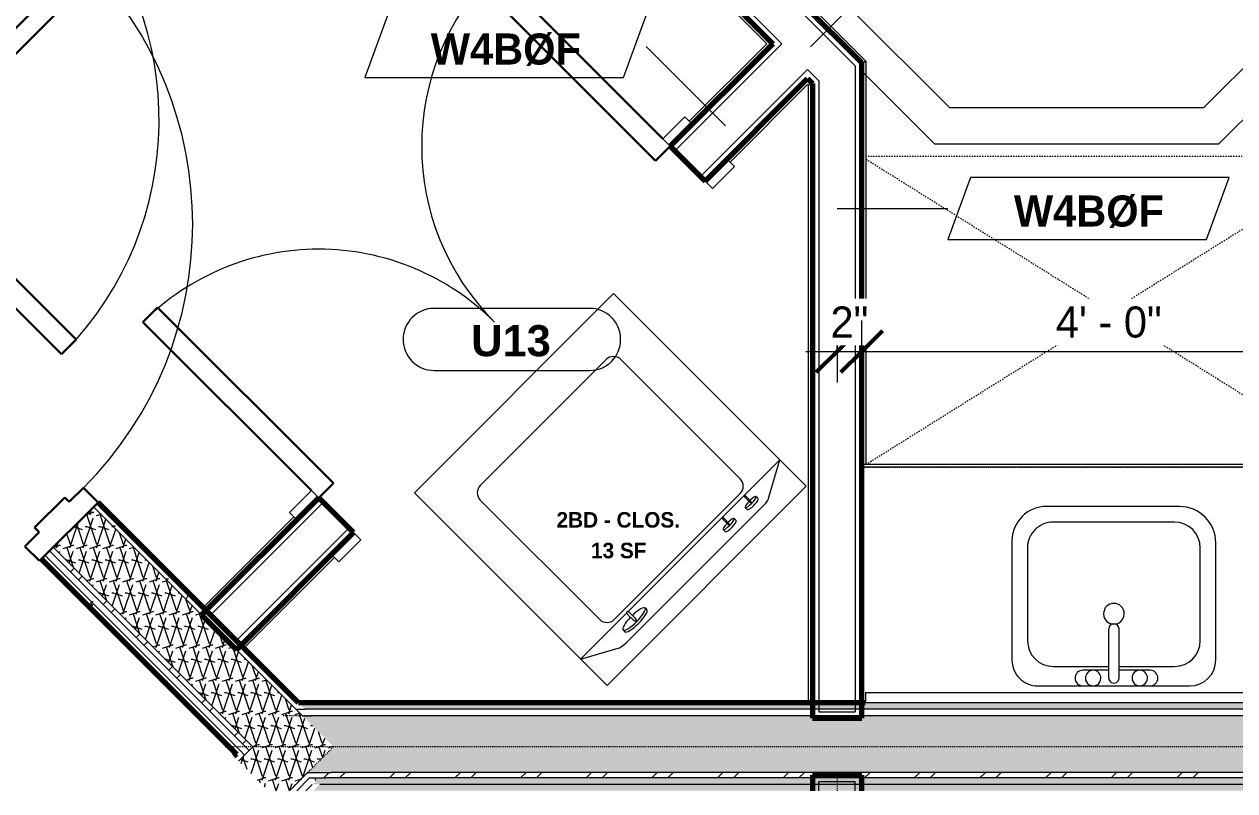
# Model space of a CAD drawing. Header units: inches. Extents: x 2071 to 4741, y -19 to 12114.
# Drawn here: x 2692.4 to 2809.3, y 11678.7 to 11752.8 of the extents above; entities that cross this region are included whole.
import ezdxf

# ---------------------------------------------------------------- set-up
doc = ezdxf.new("R2010")
doc.units = ezdxf.units.IN
doc.header["$MEASUREMENT"] = 0
doc.linetypes.add('Dash', pattern=[0.25, 0.125, -0.125])
doc.linetypes.add('Dash 3_32_', pattern=[0.1875, 0.09375, -0.09375])
for name, color, linetype, lineweight in [('0-2', 10, 'Continuous', 5), ('0-3', 250, 'Continuous', 18), ('A-ANNO-DIMS', 211, 'Continuous', 9), ('A-ANNO-DIMS-32', 211, 'Continuous', 9), ('A-AREA-IDEN', 2, 'Continuous', 9), ('A-DETL-1', 90, 'Dash 3_32_', 18), ('A-DOOR', 31, 'Continuous', 18), ('A-DOOR-1', 10, 'Continuous', 30), ('A-DOOR-2', 50, 'Continuous', 9), ('A-DOOR-3', 31, 'Continuous', 9), ('A-DOOR-4', 31, 'Continuous', 30), ('A-DOOR-FRAM-2', 10, 'Continuous', 30), ('A-DOOR-FRAM-3', 31, 'Continuous', 30), ('A-DOOR-IDEN', 31, 'Continuous', 9), ('A-GENM', 5, 'Continuous', 9), ('A-GENM-HDLN', 13, 'Dash', 9), ('A-WALL', 113, 'Continuous', 18), ('A-WALL-2', 250, 'Continuous', 18), ('A-WALL-3', 113, 'Continuous', 70), ('A-WALL-4', 113, 'Continuous', 9), ('A-WALL-IDEN', 211, 'Continuous', 9), ('A-WALL-PATT-1', 50, 'Continuous', 9), ('A-WALL-PATT-2', 253, 'Continuous', 9), ('A-WALL-PATT-3', 8, 'Continuous', 9), ('I-WALL-1', 7, 'Continuous', 70), ('P-SANR-FIXT', 6, 'Continuous', 9), ('Q-CASE', 31, 'Continuous', 9), ('Q-SPCQ', 91, 'Continuous', 9)]:
    doc.layers.add(name, color=color, linetype=linetype, lineweight=lineweight)
doc.styles.add('Arial_B', font='arialbd.ttf', dxfattribs={"height": 3})
doc.styles.add('Century Gothic', font='ufonts.com_century-gothic.ttf', dxfattribs={"height": 3})
doc.styles.add('Century Gothic_B', font='GOTHICB.TTF', dxfattribs={"height": 3})
doc.styles.add('Century Gothic_B_1', font='GOTHICB.TTF', dxfattribs={"height": 1.5})
doc.dimstyles.new('OD_1__HACK', dxfattribs={"dimscale": 12, "dimtxt": 3.132505, "dimasz": 0.333333, "dimexe": 0.25, "dimexo": 0.166667, "dimgap": 0.041667, "dimtad": 1, "dimdec": 0, "dimzin": 3, "dimdsep": 46, "dimlunit": 4, "dimtxsty": 'Century Gothic', "dimblk1": 'OBLIQUE', "dimblk2": 'OBLIQUE', "dimsah": 1, "dimcen": 0.09, "dimdle": 0.25, "dimazin": 0, "dimtfac": 1, "dimtdec": 4, "dimtix": 1, "dimtmove": 0, "dimatfit": 3, "dimfxl": 1, "dimtvp": 1, "dimtfill": 1, "dimfrac": 2, "dimtolj": 1, "dimtzin": 0, "dimarcsym": 2})
pattern_1 = [(0, (0, 0), (10.24, 2.56), [0.422, -7.258, 0.422, -7.258, -40.96]), (0, (0, 0), (10.24, 2.56), [-15.36, 0.422, -14.938, 0.422, -7.258, -17.92]), (0, (0, 0), (10.24, 2.56), [-38.4, 0.422, -4.698, 0.422, -12.378]), (120, (3.84, 1.28), (-7.33702503, 7.58810013), [0.422, -7.258, 0.422, -7.258, -40.96]), (120, (3.84, 1.28), (-7.33702503, 7.58810013), [-15.36, 0.422, -14.938, 0.422, -7.258, -17.92]), (120, (3.84, 1.28), (-7.33702503, 7.58810013), [-38.4, 0.422, -4.698, 0.422, -12.378]), (240, (5.12, 6.4), (-2.90297497, -10.14810013), [0.422, -7.258, 0.422, -7.258, -40.96]), (240, (5.12, 6.4), (-2.90297497, -10.14810013), [-15.36, 0.422, -14.938, 0.422, -7.258, -17.92]), (240, (5.12, 6.4), (-2.90297497, -10.14810013), [-38.4, 0.422, -4.698, 0.422, -12.378])]
pattern_2 = [(161.57, (0.16, 0.16), (-1.279773737, -0.000426766), [0, -9.107, 1.011, 0]), (18.43, (-0.16, 0.16), (-1.279773737, 0.000426766), [0, -9.107, 1.011, 0]), (108.43, (0.16, 0.16), (0.639452382, -3.199964008), [3.035, -7.083]), (71.57, (-0.16, 0.16), (0.639452382, 3.199964008), [3.035, -7.083])]
pattern_3 = [(45, (0, 0), (-3.1678384, 3.1678384), []), (45, (0, 4.8), (-3.1678384, 3.1678384), [])]

# ---------------------------------------------------------------- blocks, each defined once
blk = doc.blocks.new('HOLLOW METAL - UNIT DOOR-2191977-1ST FLOOR - 2BD ADA TYPE A')
at = {"layer": 'A-DOOR-1'}
for p, q in [((16.25, -4.125), (18, -4.125)), ((16.25, -40.125), (16.25, -4.125)), ((18, -4.125), (18, -40.125)), ((18, -40.125), (16.25, -40.125))]:
    blk.add_line(p, q, dxfattribs=at)
at = {"layer": 'A-DOOR-2'}
blk.add_arc((18, -4.125), 36, 180, 270, dxfattribs=at)
at = {"layer": 'A-DOOR-FRAM-2'}
for p, q in [((-20, 3.875), (-18, 3.875)), ((-20, -4.125), (-20, 3.875)), ((-18, 3.875), (-18, 1.9375)), ((18, 3.875), (20, 3.875)), ((18, 1.9375), (18, 3.875)), ((20, 3.875), (20, -4.125)), ((-18, 1.9375), (-17.375, 1.9375)), ((-17.375, 1.9375), (-17.375, -2.1875)), ((17.375, 1.9375), (18, 1.9375)), ((17.375, -2.1875), (17.375, 1.9375)), ((-18, -2.1875), (-18, -4.125)), ((-17.375, -2.1875), (-18, -2.1875)), ((18, -2.1875), (17.375, -2.1875)), ((18, -4.125), (18, -2.1875)), ((-18, -4.125), (-20, -4.125)), ((20, -4.125), (18, -4.125))]:
    blk.add_line(p, q, dxfattribs=at)
blk = doc.blocks.new('CTR - 1st Phase - Common Walls_rvt-1-1ST FLOOR - 2BD ADA TYPE A')
at = {"layer": 'A-WALL-PATT-1'}
h = blk.add_hatch(dxfattribs=at)
h.set_pattern_fill('FP_1', color=256, style=0, pattern_type=2)
h.set_pattern_definition(pattern_1)
h.paths.add_polyline_path([(-2437.8, 11686.61), (-2457.78, 11706.59), (-2458.22, 11706.15), (-2438.69, 11686.61)], flags=0)
h.paths.add_polyline_path([(-2486.5, 11734.43), (-2486.06, 11734.87), (-2492.25, 11741.06), (-2492.69, 11740.62), (-2486.95, 11734.87)], flags=0)
h = blk.add_hatch(dxfattribs=at)
h.set_pattern_fill('FP_1', color=256, style=0, pattern_type=2)
h.set_pattern_definition(pattern_1)
h.paths.add_polyline_path([(-2443.64, 11682.19), (-2443.19, 11682.64), (-2462.46, 11701.9), (-2462.9, 11701.46), (-2444.08, 11682.64)], flags=0)
h.paths.add_polyline_path([(-2491.19, 11729.75), (-2490.75, 11730.19), (-2492.25, 11731.69), (-2492.69, 11731.25), (-2491.26, 11729.82)], flags=0)
h = blk.add_hatch(dxfattribs=at)
h.set_pattern_fill('FP_1', color=256, style=0, pattern_type=2)
h.set_pattern_definition(pattern_1)
h.paths.add_polyline_path([(-2444.43, 11682.28), (-2444.08, 11682.64), (-2462.9, 11701.46), (-2463.26, 11701.11), (-2451.34, 11689.19)], flags=0)
h.paths.add_polyline_path([(-2491.54, 11729.39), (-2491.19, 11729.75), (-2492.34, 11730.9), (-2492.69, 11730.54), (-2491.72, 11729.57)], flags=0)
h = blk.add_hatch(dxfattribs=at)
h.set_pattern_fill('FP_1', color=256, style=0, pattern_type=2)
h.set_pattern_definition(pattern_1)
h.paths.add_polyline_path([(-2105.82, 11686.61), (-2105.82, 11687.24), (-2438.43, 11687.24), (-2437.8, 11686.61), (-2118.41, 11686.61)], flags=0)
h = blk.add_hatch(dxfattribs=at)
h.set_pattern_fill('FP_1', color=256, style=0, pattern_type=2)
h.set_pattern_definition(pattern_1)
h.paths.add_polyline_path([(-2444.22, 11681.61), (-2443.64, 11682.19), (-2444.08, 11682.64), (-2444.66, 11682.04)], flags=0)
h = blk.add_hatch(dxfattribs=at)
h.set_pattern_fill('FP_1', color=256, style=0, pattern_type=2)
h.set_pattern_definition(pattern_1)
h.paths.add_polyline_path([(-2438.61, 11678.74), (-2437.72, 11678.74), (-2436.47, 11679.99), (-2437.36, 11679.99)], flags=0)
h = blk.add_hatch(dxfattribs=at)
h.set_pattern_fill('FP_1', color=256, style=0, pattern_type=2)
h.set_pattern_definition(pattern_1)
h.paths.add_polyline_path([(-2105.82, 11679.36), (-2105.82, 11679.99), (-2436.47, 11679.99), (-2437.1, 11679.36), (-2118.41, 11679.36)], flags=0)
h = blk.add_hatch(dxfattribs=at)
h.set_pattern_fill('FP_1', color=256, style=0, pattern_type=2)
h.set_pattern_definition(pattern_1)
h.paths.add_polyline_path([(-2437.72, 11678.74), (-2437.01, 11678.74), (-2436.39, 11679.36), (-2437.1, 11679.36)], flags=0)
h = blk.add_hatch(dxfattribs=at)
h.set_pattern_fill('FP_1', color=256, style=0, pattern_type=2)
h.set_pattern_definition(pattern_1)
h.paths.add_polyline_path([(-2105.82, 11678.74), (-2105.82, 11679.36), (-2436.39, 11679.36), (-2437.01, 11678.74), (-2118.41, 11678.74)], flags=0)
at = {"layer": 'A-WALL-PATT-2'}
h = blk.add_hatch(dxfattribs=at)
h.set_pattern_fill('FP_2', color=256, style=0, pattern_type=2)
h.set_pattern_definition(pattern_2)
h.paths.add_polyline_path([(-2442.84, 11682.99), (-2438.95, 11686.88), (-2458.22, 11706.15), (-2462.11, 11702.26), (-2443.28, 11683.43)], flags=0)
h.paths.add_polyline_path([(-2490.39, 11730.54), (-2486.5, 11734.43), (-2488.8, 11736.73), (-2492.69, 11732.84), (-2491.54, 11731.69)], flags=0)
h = blk.add_hatch(dxfattribs=at)
h.set_pattern_fill('FP_2', color=256, style=0, pattern_type=2)
h.set_pattern_definition(pattern_2)
h.paths.add_polyline_path([(-2439.31, 11678.74), (-2435.06, 11682.99), (-2438.95, 11686.88), (-2444.22, 11681.61), (-2441.36, 11678.74), (-2440.48, 11678.74)], flags=0)
h = blk.add_hatch(dxfattribs=at)
h.set_pattern_fill('FP_2', color=256, style=0, pattern_type=2)
h.set_pattern_definition(pattern_2)
h.paths.add_polyline_path([(-2105.82, 11680.49), (-2105.82, 11685.99), (-2438.06, 11685.99), (-2435.06, 11682.99), (-2437.56, 11680.49), (-2118.41, 11680.49)], flags=0)
at = {"layer": 'A-WALL-PATT-3'}
h = blk.add_hatch(dxfattribs=at)
h.set_pattern_fill('FP_3', color=256, style=0, pattern_type=2)
h.set_pattern_definition(pattern_3)
h.paths.add_polyline_path([(-2443.19, 11682.64), (-2442.84, 11682.99), (-2462.11, 11702.26), (-2462.46, 11701.9), (-2443.64, 11683.08)], flags=0)
h.paths.add_polyline_path([(-2490.75, 11730.19), (-2490.39, 11730.54), (-2492.34, 11732.49), (-2492.69, 11732.13), (-2491.72, 11731.16)], flags=0)
h = blk.add_hatch(dxfattribs=at)
h.set_pattern_fill('FP_3', color=256, style=0, pattern_type=2)
h.set_pattern_definition(pattern_3)
h.paths.add_polyline_path([(-2105.82, 11679.99), (-2105.82, 11680.49), (-2436.86, 11680.48), (-2437.36, 11679.99), (-2118.41, 11679.99)], flags=0)
at = {"layer": 'A-WALL-2'}
for p, q in [((-2458.22, 11706.15), (-2439.39, 11687.32)), ((-2462.11, 11702.26), (-2443.28, 11683.43)), ((-2462.9, 11701.46), (-2444.08, 11682.64)), ((-2462.46, 11701.9), (-2443.64, 11683.08)), ((-2439.39, 11687.32), (-2438.95, 11686.88)), ((-2438.95, 11686.88), (-2438.69, 11686.61)), ((-2438.69, 11686.61), (-2437.8, 11686.61)), ((-2438.06, 11685.99), (-2438.69, 11686.61)), ((-2438.06, 11685.99), (-2437.18, 11685.99)), ((-2105.82, 11686.61), (-2437.8, 11686.61)), ((-2105.82, 11685.99), (-2437.18, 11685.99)), ((-2443.28, 11683.43), (-2442.84, 11682.99)), ((-2443.64, 11682.19), (-2444.22, 11681.61)), ((-2444.08, 11682.64), (-2443.64, 11682.19)), ((-2443.64, 11683.08), (-2443.19, 11682.64)), ((-2443.19, 11682.64), (-2443.64, 11682.19)), ((-2443.19, 11682.64), (-2443.64, 11682.19)), ((-2442.84, 11682.99), (-2443.19, 11682.64)), ((-2442.84, 11682.99), (-2443.19, 11682.64)), ((-2437.56, 11680.49), (-2439.31, 11678.74)), ((-2437.36, 11679.99), (-2438.61, 11678.74)), ((-2437.56, 11680.49), (-2436.86, 11680.49)), ((-2437.36, 11679.99), (-2436.47, 11679.99)), ((-2436.86, 11680.49), (-2435.26, 11680.49)), ((-2436.47, 11679.99), (-2435.76, 11679.99)), ((-2105.82, 11679.99), (-2435.76, 11679.99)), ((-2105.82, 11680.49), (-2435.26, 11680.49)), ((-2437.1, 11679.36), (-2437.72, 11678.74)), ((-2105.82, 11679.36), (-2436.39, 11679.36))]:
    blk.add_line(p, q, dxfattribs=at)
at = {"layer": 'I-WALL-1'}
for p, q in [((-2438.95, 11687.76), (-2457.78, 11706.59)), ((-2463.26, 11701.11), (-2444.43, 11682.28)), ((-2438.43, 11687.24), (-2438.95, 11687.76)), ((-2383.71, 11687.24), (-2438.43, 11687.24)), ((-2444.43, 11682.28), (-2444.67, 11682.05))]:
    blk.add_line(p, q, dxfattribs=at)
at = {"layer": '0-3', "rotation": 134.9999999999988}
blk.add_blockref('HOLLOW METAL - UNIT DOOR-2191977-1ST FLOOR - 2BD ADA TYPE A', (-2474.84, 11717.81), dxfattribs=at)
blk = doc.blocks.new('Basic Wall _ INT - W4BØF - _5_8 GYP - 2X4 WOOD_BATT_ - 5_8 GYP_ - ___-2690302-1ST FLOOR - 2BD ADA TYPE A')
at = {"layer": 'A-WALL'}
for p, q in [((-2383.94, 11710.24), (-2383.94, 11749.06)), ((-2383.65, 11749.18), (-2383.65, 11710.24))]:
    blk.add_line(p, q, dxfattribs=at)
at = {"layer": 'A-WALL', "flags": 128}
for points in [[(-2384.02, 11749.03), (-2384, 11749.03), (-2383.98, 11749.04), (-2383.96, 11749.05), (-2383.95, 11749.05), (-2383.94, 11749.06), (-2383.94, 11749.06)], [(-2383.94, 11749.06), (-2383.92, 11749.07), (-2383.86, 11749.09), (-2383.77, 11749.13), (-2383.65, 11749.18)]]:
    blk.add_lwpolyline(points, dxfattribs=at)
blk = doc.blocks.new('Basic Wall _ INT - W4BØF - _5_8 GYP - 2X4 WOOD_BATT_ - 5_8 GYP_ - ___-2690301-1ST FLOOR - 2BD ADA TYPE A')
at = {"layer": 'A-WALL'}
for p, q in [((-2389.23, 11746.87), (-2389.23, 11687.24)), ((-2388.94, 11746.99), (-2388.94, 11687.24))]:
    blk.add_line(p, q, dxfattribs=at)
at = {"layer": 'A-WALL', "flags": 128}
for points in [[(-2389.23, 11746.87), (-2389.11, 11746.92), (-2389.02, 11746.96), (-2388.96, 11746.98), (-2388.94, 11746.99)], [(-2388.94, 11746.99), (-2388.94, 11746.99), (-2388.93, 11746.99), (-2388.91, 11747), (-2388.9, 11747.01), (-2388.88, 11747.01), (-2388.86, 11747.02)]]:
    blk.add_lwpolyline(points, dxfattribs=at)
blk = doc.blocks.new('Basic Wall _ INT - W4BØF - _5_8 GYP - 2X4 WOOD_BATT_ - 5_8 GYP_ - ___-2690304-1ST FLOOR - 2BD ADA TYPE A')
at = {"layer": 'A-WALL'}
for p, q in [((-2393.23, 11750.87), (-2397.09, 11754.73)), ((-2396.68, 11754.73), (-2392.73, 11750.78)), ((-2389.37, 11747.42), (-2388.94, 11746.99)), ((-2389.23, 11746.87), (-2389.28, 11746.92))]:
    blk.add_line(p, q, dxfattribs=at)
at = {"layer": 'A-WALL', "flags": 128}
for points in [[(-2397.09, 11754.73), (-2396.92, 11754.73), (-2396.79, 11754.73), (-2396.71, 11754.73), (-2396.68, 11754.73)], [(-2396.68, 11754.73), (-2396.67, 11754.73), (-2396.66, 11754.73), (-2396.64, 11754.73), (-2396.62, 11754.73), (-2396.59, 11754.73), (-2396.56, 11754.73)], [(-2388.94, 11746.99), (-2388.96, 11746.98), (-2389.02, 11746.96), (-2389.11, 11746.92), (-2389.23, 11746.87)], [(-2388.86, 11747.02), (-2388.88, 11747.01), (-2388.9, 11747.01), (-2388.91, 11747), (-2388.93, 11746.99), (-2388.94, 11746.99), (-2388.94, 11746.99)]]:
    blk.add_lwpolyline(points, dxfattribs=at)
blk = doc.blocks.new('Basic Wall _ INT - W4BØF - _5_8 GYP - 2X4 WOOD_BATT_ - 5_8 GYP_ - ___-2690303-1ST FLOOR - 2BD ADA TYPE A')
at = {"layer": 'A-WALL'}
for p, q in [((-2383.94, 11749.06), (-2389.61, 11754.73)), ((-2383.65, 11749.18), (-2389.2, 11754.73))]:
    blk.add_line(p, q, dxfattribs=at)
at = {"layer": 'A-WALL', "flags": 128}
for points in [[(-2389.72, 11754.73), (-2389.69, 11754.73), (-2389.67, 11754.73), (-2389.64, 11754.73), (-2389.62, 11754.73), (-2389.61, 11754.73), (-2389.61, 11754.73)], [(-2389.61, 11754.73), (-2389.58, 11754.73), (-2389.5, 11754.73), (-2389.37, 11754.73), (-2389.2, 11754.73)], [(-2383.94, 11749.06), (-2383.94, 11749.06), (-2383.95, 11749.05), (-2383.96, 11749.05), (-2383.98, 11749.04), (-2384, 11749.03), (-2384.02, 11749.03)], [(-2383.65, 11749.18), (-2383.77, 11749.13), (-2383.86, 11749.09), (-2383.92, 11749.07), (-2383.94, 11749.06)]]:
    blk.add_lwpolyline(points, dxfattribs=at)
blk = doc.blocks.new('M_Sink Vanity-Square - 500 x 440mm-1352614-1ST FLOOR - 2BD ADA TYPE A')
at = {"layer": 'P-SANR-FIXT'}
for p, q in [((7.96, 7.09), (-6.72, 7.09)), ((3.62, 7.09), (-2.88, 7.09)), ((0.12, 6.33), (0.12, 1.59)), ((1.12, 6.33), (1.12, 1.59)), ((0.12, 5.22), (-5.22, 5.22)), ((-2.88, 5.59), (0.12, 5.59)), ((1.12, 5.59), (3.62, 5.59)), ((6.46, 5.22), (1.12, 5.22)), ((-9.22, 4.59), (-9.22, -6.73)), ((10.46, -6.91), (10.46, 4.59)), ((-7.72, 2.72), (-7.72, -6.23)), ((8.96, -6.23), (8.96, 2.72)), ((-5.22, -8.73), (6.46, -8.73)), ((-5.72, -10.23), (7.14, -10.23))]:
    blk.add_line(p, q, dxfattribs=at)
for centre, radius, start, end in [((-6.72, 4.59), 2.5, 90, 180), ((-2.88, 6.34), 0.75, 90, 270), ((-1.88, 6.34), 0.75, 360, 180), ((2.62, 6.34), 0.75, 360, 180), ((3.62, 6.34), 0.75, 270, 90), ((7.96, 4.59), 2.5, 360, 90), ((-1.88, 6.34), 0.75, 180, 0), ((0.62, 6.33), 0.5, 360, 180), ((2.62, 6.34), 0.75, 180, 360), ((-5.22, 2.72), 2.5, 90, 180), ((6.46, 2.72), 2.5, 0, 90), ((0.62, 1.59), 0.5, 180, 0), ((0.62, 0.13), 1, 360, 180), ((0.62, 0.13), 1, 180, 0), ((-5.72, -6.73), 3.5, 180, 270), ((-5.22, -6.23), 2.5, 180, 270), ((6.46, -6.23), 2.5, 270, 0), ((7.14, -6.91), 3.32, 270, 0)]:
    blk.add_arc(centre, radius, start, end, dxfattribs=at)
blk = doc.blocks.new('Bath Vanity - Bath Vanity 48_-2551079-1ST FLOOR - 2BD ADA TYPE A')
at = {"layer": 'Q-CASE'}
for p, q in [((-23.26, -1), (-23.26, -24)), ((-23.26, -24), (24.74, -24))]:
    blk.add_line(p, q, dxfattribs=at)
blk = doc.blocks.new('Shower Base-Corner - 38_ x 38_-1684436-1ST FLOOR - 2BD ADA TYPE A')
at = {"layer": 'P-SANR-FIXT'}
for p, q in [((0, 38), (18.62, 38)), ((0, 37.45), (0, 38)), ((18.62, 38), (38, 18.62)), ((3.49, 34.51), (17.18, 34.51)), ((3.49, 3.49), (3.49, 34.51)), ((17.18, 34.51), (34.51, 17.18)), ((38, 18.62), (38, 8.63)), ((34.51, 17.18), (34.51, 3.49)), ((34.51, 3.49), (3.49, 3.49))]:
    blk.add_line(p, q, dxfattribs=at)
for start, end in [(360, 180), (180, 0)]:
    blk.add_arc((18.62, 18.62), 1.25, start, end, dxfattribs=at)
blk = doc.blocks.new('ADA Clearances - 30_x48_-V4-1ST FLOOR - 2BD ADA TYPE A')
at = {"layer": 'A-GENM-HDLN'}
for p, q in [((14.74, -23.59), (-15, 24)), ((14.75, 24), (-15, 24)), ((-15, 24), (-15, -23.59)), ((-14.74, -23.59), (14.75, 23.6))]:
    blk.add_line(p, q, dxfattribs=at)
blk = doc.blocks.new('SWING - SINGLE - FLUSH - 2-8 x 6-8 - PASSAGE-3199406-1ST FLOOR - 2BD ADA TYPE A')
at = {"layer": 'A-DOOR-3'}
blk.add_arc((16, 2.37), 32.07, 93.5759, 180, dxfattribs=at)
at = {"layer": 'A-DOOR-4'}
for p, q in [((14, 10.75), (14, 34.38)), ((16, 34.38), (14, 34.38)), ((16, 10.75), (16, 34.38)), ((14, 2.37), (14, 9)), ((16, 2.37), (16, 9)), ((16, 2.37), (14, 2.37))]:
    blk.add_line(p, q, dxfattribs=at)
at = {"layer": 'A-DOOR-FRAM-3'}
for p, q in [((-16, 3.37), (-19, 3.37)), ((-19, 3.37), (-19, 2.37)), ((-19, 2.37), (-16, 2.37)), ((-16, 2.37), (-16, 3.37)), ((19, 3.37), (16, 3.37)), ((16, 3.37), (16, 2.37)), ((16, 2.37), (19, 2.37)), ((19, 2.37), (19, 3.37)), ((-16, -2.38), (-19, -2.38)), ((-19, -2.38), (-19, -3.38)), ((-19, -3.38), (-16, -3.38)), ((-16, -3.38), (-16, -2.38)), ((19, -2.38), (16, -2.38)), ((16, -2.38), (16, -3.38)), ((16, -3.38), (19, -3.38)), ((19, -3.38), (19, -2.38))]:
    blk.add_line(p, q, dxfattribs=at)
blk = doc.blocks.new('Washer-Kenmore-2-Top_Load_Washing_Machine - 3_3 cu_ft_ Top Load Washer - White-2273096-1ST FLOOR - 2BD ADA TYPE A')
at = {"layer": 'Q-SPCQ'}
for p, q in [((13.6, 13.15), (-13.6, 13.15)), ((-13.6, 13.15), (-13.6, -13.15)), ((13.6, 13.15), (-13.6, 13.15)), ((-13.6, 13.15), (-13.6, -13.15)), ((13.6, -13.15), (13.6, 13.15)), ((13.6, -13.15), (13.6, 13.15)), ((-10.29, 11.36), (-13.6, 9.55)), ((-9.47, 10.44), (-9.47, 10.71)), ((9.35, 11.55), (-9.35, 11.55)), ((-8.78, 10.59), (-8.78, 9.66)), ((-8.66, 9.66), (-8.66, 10.59)), ((-7.97, 10.44), (-7.97, 10.71)), ((-6.47, 10.44), (-6.47, 10.71)), ((-5.78, 10.59), (-5.78, 9.66)), ((-5.66, 9.66), (-5.66, 10.59)), ((-4.97, 10.44), (-4.97, 10.71)), ((5.72, 10.46), (5.72, 10.71)), ((7.09, 10.42), (7.16, 10.75)), ((7.35, 10.42), (7.28, 10.75)), ((8.72, 10.46), (8.72, 10.71)), ((13.6, 9.55), (10.29, 11.36)), ((-13.6, 9.55), (7.15, 9.55)), ((7.09, 9.83), (7.09, 10.42)), ((13.6, 9.55), (7.29, 9.55)), ((7.35, 9.8), (7.35, 10.42)), ((-8.6, 9.15), (8.6, 9.15)), ((-9.6, -8.15), (-9.6, 8.15)), ((9.6, 8.15), (9.6, -8.15)), ((8.6, -9.15), (-8.6, -9.15)), ((-13.6, -13.15), (13.6, -13.15)), ((-13.6, -13.15), (13.6, -13.15))]:
    blk.add_line(p, q, dxfattribs=at)
for centre, start, end in [((-8.6, 8.15), 90, 180), ((8.6, 8.15), 360, 90), ((-8.6, -8.15), 180, 270), ((8.6, -8.15), 270, 0)]:
    blk.add_arc(centre, 1, start, end, dxfattribs=at)
for centre, major_axis, ratio, start_param, end_param in [((-9.31, 11.31), (1.01, 0), 0.242536, 1.614583, 2.916764), ((-8.72, 10.44), (0.75, 0), 0.215587, 1.570796, 4.628959), ((-8.72, 10.71), (0.75, 0), 0.242536, 1.570796, 3.141593), ((-8.72, 10.59), (0.0625, 0), 0.242536, 0, 3.141593), ((-8.72, 10.71), (-0.75, 0), 0.242536, 3.141593, 4.712389), ((-8.72, 10.44), (-0.75, 0), 0.215587, 1.654226, 4.712389), ((-5.72, 10.44), (0.75, 0), 0.215587, 1.570796, 4.628959), ((-5.72, 10.71), (-0.75, 0), 0.242536, 4.712389, 6.283185), ((-5.72, 10.59), (-0.0625, 0), 0.242536, 3.141593, 6.283185), ((-5.72, 10.71), (-0.75, 0), 0.242536, 3.141593, 4.712389), ((-5.72, 10.44), (0.75, 0), 0.215587, 4.795819, 7.853982), ((7.22, 10.46), (1.5, 0), 0.242536, 1.570796, 4.623232), ((7.22, 10.71), (-1.5, 0), 0.242536, 4.712389, 6.283185), ((7.22, 10.75), (-0.0625, 0), 0.242536, 3.141593, 6.283185), ((7.22, 10.71), (-1.5, 0), 0.242536, 3.141593, 4.712389), ((7.22, 10.46), (-1.5, 0), 0.242536, 1.659953, 4.712389), ((9.31, 11.31), (1.01, 0), 0.242536, 0.224828, 1.527009), ((-8.72, 9.66), (-0.0625, 0), 0.242536, 0, 3.141593), ((-5.72, 9.66), (-0.0625, 0), 0.242536, 0, 3.141593), ((20.42, 9.83), (-13.33, 0), 0.242536, 0, 0.103279), ((7.22, 9.5), (-0.0625, 0), 0.242412, 0, 3.141593), ((-5.88, 9.83), (13.23, 0), 0.242536, 6.179125, 6.274169)]:
    blk.add_ellipse(centre, major_axis=major_axis, ratio=ratio, start_param=start_param, end_param=end_param, dxfattribs=at)
blk = doc.blocks.new('Basic Wall _ INT - W4BØF - _5_8 GYP - 2X4 WOOD_BATT_ - 5_8 GYP_ - ___-2690296-1ST FLOOR - 2BD ADA TYPE A')
at = {"layer": 'A-WALL'}
for p, q in [((-2396.97, 11739.64), (-2389.19, 11747.42)), ((-2389.28, 11746.92), (-2396.77, 11739.44)), ((-2443.9, 11692.71), (-2435.16, 11701.46)), ((-2434.95, 11701.25), (-2443.7, 11692.51))]:
    blk.add_line(p, q, dxfattribs=at)
blk = doc.blocks.new('Basic Wall _ INT - W4BØF - _5_8 GYP - 2X4 WOOD_BATT_ - 5_8 GYP_ - ___-2690295-1ST FLOOR - 2BD ADA TYPE A')
at = {"layer": 'A-WALL'}
for p, q in [((-2393.23, 11750.87), (-2400.71, 11743.38)), ((-2392.73, 11750.96), (-2400.51, 11743.18)), ((-2438.89, 11705.2), (-2447.64, 11696.45)), ((-2438.69, 11704.99), (-2447.44, 11696.25))]:
    blk.add_line(p, q, dxfattribs=at)
blk = doc.blocks.new('SWING - DOUBLE - FLUSH - 4-0 x 6-8 - DUMMY-3207495-1ST FLOOR - 2BD ADA TYPE A')
at = {"layer": 'A-DOOR-3'}
for p, q in [((-27, 2.375), (-27, 3.375)), ((-27, 3.375), (-24, 3.375)), ((-24, 2.375), (-27, 2.375)), ((-24, 3.375), (-24, 2.375)), ((24, 2.375), (24, 3.375)), ((24, 3.375), (27, 3.375)), ((27, 2.375), (24, 2.375)), ((27, 3.375), (27, 2.375)), ((-27, -2.375), (-24, -2.375)), ((-27, -3.375), (-27, -2.375)), ((-24, -3.375), (-27, -3.375)), ((-24, -2.375), (-24, -3.375)), ((24, -2.375), (27, -2.375)), ((24, -3.375), (24, -2.375)), ((27, -3.375), (24, -3.375)), ((27, -2.375), (27, -3.375))]:
    blk.add_line(p, q, dxfattribs=at)
for centre, start, end in [((-24, -2.375), 270, 0), ((24, -2.375), 180, 270)]:
    blk.add_arc(centre, 24, start, end, dxfattribs=at)
at = {"layer": 'A-DOOR-4'}
for p, q in [((-22, -2.375), (-24, -2.375)), ((-24, -3.375), (-24, -26.375)), ((-22, -26.375), (-22, -2.375)), ((22, -2.375), (24, -2.375)), ((22, -26.375), (22, -2.375)), ((24, -3.375), (24, -26.375)), ((-24, -26.375), (-22, -26.375)), ((24, -26.375), (22, -26.375))]:
    blk.add_line(p, q, dxfattribs=at)
blk = doc.blocks.new('BATHROOM MIRROR - BATHROOM MIRROR 42_-2844766-1ST FLOOR - 2BD ADA TYPE A')
at = {"layer": 'Q-CASE'}
for p, q in [((-20.26, -23), (21.74, -23)), ((-20.26, -23), (-20.26, -24)), ((21.74, -24), (21.74, -23)), ((21.74, -24), (-20.26, -24))]:
    blk.add_line(p, q, dxfattribs=at)
blk = doc.blocks.new('DIMBLOCK41-1ST FLOOR - 2BD ADA TYPE A')
at = {"layer": 'A-ANNO-DIMS-32', "lineweight": 50}
for p, q in [((2770.9, 11721.15), (2772.9, 11723.15)), ((2773.28, 11721.15), (2775.28, 11723.15)), ((2770.9, 11721.15), (2768.9, 11719.15)), ((2773.28, 11721.15), (2771.28, 11719.15))]:
    blk.add_line(p, q, dxfattribs=at)
at = {"layer": 'A-ANNO-DIMS-32'}
for p, q in [((2773.28, 11711.99), (2773.28, 11724.15)), ((2770.9, 11721.98), (2770.9, 11718.15)), ((2770.9, 11721.15), (2770.9, 11721.98)), ((2767.9, 11721.15), (2773.28, 11721.15)), ((2773.28, 11721.15), (2773.28, 11711.99))]:
    blk.add_line(p, q, dxfattribs=at)
at = {"layer": 'A-ANNO-DIMS-32', "color": 0, "insert": (2770.27, 11725.5), "char_height": 3, "width": 4.3557, "attachment_point": 1, "line_spacing_factor": 0.984502, "style": 'Century Gothic', "bg_fill": 3, "box_fill_scale": 1.25, "bg_fill_color": 256, "bg_fill_true_color": 13158600, "bg_fill_transparency": 0}
blk.add_mtext('2"', dxfattribs=at)
blk = doc.blocks.new('_Oblique')
at = {"color": 0, "linetype": 'ByBlock', "lineweight": -2}
blk.add_line((-0.5, -0.5), (0.5, 0.5), dxfattribs=at)
blk = doc.blocks.new('DIMBLOCK42-1ST FLOOR - 2BD ADA TYPE A')
at = {"layer": 'A-ANNO-DIMS-32'}
for p, q in [((2773.28, 11711.99), (2773.28, 11724.15)), ((2821.28, 11711.99), (2821.28, 11724.15)), ((2773.28, 11721.15), (2821.28, 11721.15)), ((2773.28, 11721.15), (2773.28, 11711.99)), ((2821.28, 11721.15), (2821.28, 11711.99))]:
    blk.add_line(p, q, dxfattribs=at)
at = {"layer": 'A-ANNO-DIMS-32', "lineweight": 50}
for p, q in [((2773.28, 11721.15), (2775.28, 11723.15)), ((2821.28, 11721.15), (2823.28, 11723.15)), ((2773.28, 11721.15), (2771.28, 11719.15)), ((2821.28, 11721.15), (2819.28, 11719.15))]:
    blk.add_line(p, q, dxfattribs=at)
at = {"layer": 'A-ANNO-DIMS-32', "color": 0, "insert": (2792.03, 11725.5), "char_height": 3, "width": 12.5897, "attachment_point": 1, "line_spacing_factor": 0.984502, "style": 'Century Gothic', "bg_fill": 3, "box_fill_scale": 1.25, "bg_fill_color": 256, "bg_fill_true_color": 13158600, "bg_fill_transparency": 0}
blk.add_mtext('4\' - 0"', dxfattribs=at)
blk = doc.blocks.new('Door Tag - Type Mark-2601225-1ST FLOOR - 2BD ADA TYPE A')
at = {"layer": 'A-DOOR-IDEN'}
for p, q in [((0.234375, 0.09375), (-0.234375, 0.09375)), ((-0.234375, -0.09375), (0.234375, -0.09375))]:
    blk.add_line(p, q, dxfattribs=at)
for centre, start, end in [((-0.234375, 0), 90, 270), ((0.234375, 0), 270, 90)]:
    blk.add_arc(centre, 0.09375, start, end, dxfattribs=at)
blk = doc.blocks.new('Wall Tag - ONE-2663183-1ST FLOOR - 2BD ADA TYPE A')
at = {"layer": 'A-WALL-IDEN'}
for p, q in [((-0.3561, 0.0937), (-0.4244, -0.0937)), ((0.4244, 0.0937), (-0.3561, 0.0937)), ((0.3561, -0.0937), (0.4244, 0.0937)), ((-0.4244, -0.0937), (0.3561, -0.0937))]:
    blk.add_line(p, q, dxfattribs=at)

msp = doc.modelspace()

# ---------------------------------------------------------------- linework, layer by layer
at = {"layer": 'A-DETL-1'}
for p, q in [((2773.28, 11707.49), (2773.28, 11709.99)), ((2773.28, 11709.99), (2821.28, 11709.99)), ((3052.52, 11685.99), (2717.44, 11685.99)), ((3052.52, 11682.99), (2711.73, 11682.99)), ((2722.28, 11682.99), (2718.03, 11678.74)), ((2770.9, 11680.24), (2770.9, 11678.74))]:
    msp.add_line(p, q, dxfattribs=at)
at = {"layer": 'A-WALL'}
for p, q in [((2765.58, 11750.87), (2761.72, 11754.73)), ((2772.65, 11748.75), (2766.67, 11754.73)), ((2765.58, 11750.87), (2755.24, 11740.53)), ((2768.06, 11748.39), (2757.72, 11738.05)), ((2769.15, 11747.3), (2768.06, 11748.39)), ((2772.65, 11748.75), (2772.65, 11686.36)), ((2769.15, 11747.3), (2769.15, 11686.36)), ((2721.3, 11706.58), (2710.43, 11695.72)), ((2723.78, 11704.11), (2712.91, 11693.24)), ((2710.43, 11695.72), (2712.91, 11693.24)), ((2769.15, 11686.36), (2772.65, 11686.36)), ((2769.15, 11678.74), (2769.15, 11679.61)), ((2772.65, 11679.61), (2769.15, 11679.61)), ((2772.65, 11678.74), (2772.65, 11679.61))]:
    msp.add_line(p, q, dxfattribs=at)
at = {"layer": 'A-WALL-3'}
for p, q in [((2760.84, 11754.73), (2764.7, 11750.87)), ((2773.28, 11749.01), (2767.56, 11754.73)), ((2764.7, 11750.87), (2754.8, 11740.97)), ((2773.28, 11685.74), (2773.28, 11749.01)), ((2758.16, 11737.61), (2768.06, 11747.51)), ((2768.06, 11747.51), (2768.53, 11747.04)), ((2768.53, 11747.04), (2768.53, 11685.74)), ((2754.8, 11740.97), (2758.16, 11737.61)), ((2720.86, 11707.03), (2709.55, 11695.72)), ((2724.22, 11703.67), (2720.86, 11707.03)), ((2712.91, 11692.36), (2724.22, 11703.67)), ((2709.55, 11695.72), (2712.91, 11692.36)), ((2768.53, 11685.74), (2773.28, 11685.74)), ((2768.53, 11680.24), (2768.53, 11678.74)), ((2773.28, 11680.24), (2768.53, 11680.24)), ((2773.28, 11678.74), (2773.28, 11680.24))]:
    msp.add_line(p, q, dxfattribs=at)
at = {"layer": 'A-WALL-4'}
msp.add_line((2821.28, 11709.99), (2773.28, 11709.99), dxfattribs=at)
at = {"layer": 'A-WALL-IDEN'}
for p, q in [((2768.34, 11750.58), (2774.27, 11756.51)), ((2760.14, 11742.95), (2752.48, 11750.61)), ((2770.9, 11734.97), (2781.61, 11734.97))]:
    msp.add_line(p, q, dxfattribs=at)

# ---------------------------------------------------------------- block references
at = {"layer": '0-2'}
msp.add_blockref('CTR - 1st Phase - Common Walls_rvt-1-1ST FLOOR - 2BD ADA TYPE A', (5157.34, 0), dxfattribs=at)
at = {"layer": 'A-DOOR'}
for name, p, rotation in [('SWING - SINGLE - FLUSH - 2-8 x 6-8 - PASSAGE-3199406-1ST FLOOR - 2BD ADA TYPE A', (2683.02, 11756.51), 224.9999999999914), ('SWING - DOUBLE - FLUSH - 4-0 x 6-8 - DUMMY-3207495-1ST FLOOR - 2BD ADA TYPE A', (2739.51, 11722.32), 224.9999999999985)]:
    msp.add_blockref(name, p, dxfattribs=dict(at, rotation=rotation))
at = {"layer": 'A-DOOR-IDEN', "xscale": 31.99999999999999, "yscale": 31.99999999999999, "zscale": 31.99999999999999}
msp.add_blockref('Door Tag - Type Mark-2601225-1ST FLOOR - 2BD ADA TYPE A', (2739.51, 11722.32), dxfattribs=at)
at = {"layer": 'A-GENM', "rotation": 269.99999999993}
msp.add_blockref('ADA Clearances - 30_x48_-V4-1ST FLOOR - 2BD ADA TYPE A', (2797.28, 11724.99), dxfattribs=at)
at = {"layer": 'A-WALL'}
for name in ['Basic Wall _ INT - W4BØF - _5_8 GYP - 2X4 WOOD_BATT_ - 5_8 GYP_ - ___-2690304-1ST FLOOR - 2BD ADA TYPE A', 'Basic Wall _ INT - W4BØF - _5_8 GYP - 2X4 WOOD_BATT_ - 5_8 GYP_ - ___-2690303-1ST FLOOR - 2BD ADA TYPE A', 'Basic Wall _ INT - W4BØF - _5_8 GYP - 2X4 WOOD_BATT_ - 5_8 GYP_ - ___-2690295-1ST FLOOR - 2BD ADA TYPE A', 'Basic Wall _ INT - W4BØF - _5_8 GYP - 2X4 WOOD_BATT_ - 5_8 GYP_ - ___-2690302-1ST FLOOR - 2BD ADA TYPE A', 'Basic Wall _ INT - W4BØF - _5_8 GYP - 2X4 WOOD_BATT_ - 5_8 GYP_ - ___-2690296-1ST FLOOR - 2BD ADA TYPE A', 'Basic Wall _ INT - W4BØF - _5_8 GYP - 2X4 WOOD_BATT_ - 5_8 GYP_ - ___-2690301-1ST FLOOR - 2BD ADA TYPE A']:
    msp.add_blockref(name, (5157.34, 0), dxfattribs=at)
at = {"layer": 'A-WALL-IDEN', "xscale": 31.99999999999999, "yscale": 31.99999999999999, "zscale": 31.99999999999999}
for p in [(2738.9, 11750.61), (2795.19, 11734.97)]:
    msp.add_blockref('Wall Tag - ONE-2663183-1ST FLOOR - 2BD ADA TYPE A', p, dxfattribs=at)
at = {"layer": 'P-SANR-FIXT'}
for name, p, rotation in [('Shower Base-Corner - 38_ x 38_-1684436-1ST FLOOR - 2BD ADA TYPE A', (2794.04, 11781.22), 224.9999999999824), ('M_Sink Vanity-Square - 500 x 440mm-1352614-1ST FLOOR - 2BD ADA TYPE A', (2798.25, 11695.96), 180)]:
    msp.add_blockref(name, p, dxfattribs=dict(at, rotation=rotation))
at = {"layer": 'Q-CASE', "rotation": 180}
msp.add_blockref('Bath Vanity - Bath Vanity 48_-2551079-1ST FLOOR - 2BD ADA TYPE A', (2798.01, 11686.24), dxfattribs=at)
at = {"layer": 'Q-CASE'}
msp.add_blockref('BATHROOM MIRROR - BATHROOM MIRROR 42_-2844766-1ST FLOOR - 2BD ADA TYPE A', (2793.9, 11711.24), dxfattribs=at)
at = {"layer": 'Q-SPCQ', "rotation": 225.0000000001031}
msp.add_blockref('Washer-Kenmore-2-Top_Load_Washing_Machine - 3_3 cu_ft_ Top Load Washer - White-2273096-1ST FLOOR - 2BD ADA TYPE A', (2749.01, 11707.83), dxfattribs=at)

# ---------------------------------------------------------------- texts
at = {"layer": 'A-AREA-IDEN', "char_height": 1.5, "attachment_point": 1, "style": 'Century Gothic_B_1'}
for s, insert, width in [('2BD - CLOS.', (2743.82, 11705.65), 13.837), ('13 SF', (2747.15, 11702.69), 5.757)]:
    msp.add_mtext(s, dxfattribs=dict(at, insert=insert, width=width))
at = {"layer": 'A-DOOR-IDEN', "insert": (2735.58, 11723.7), "char_height": 3, "width": 9.393, "attachment_point": 1, "style": 'Arial_B'}
msp.add_mtext('U13', dxfattribs=at)
at = {"layer": 'A-WALL-IDEN', "char_height": 3, "width": 17.372, "attachment_point": 1, "style": 'Century Gothic_B'}
for insert in [(2731.68, 11751.86), (2787.98, 11736.22)]:
    msp.add_mtext('W4BØF', dxfattribs=dict(at, insert=insert))

# ---------------------------------------------------------------- next in the draw order: dimensions: what is measured, and where the dimension line sits
at = {"layer": 'A-ANNO-DIMS'}
dim = msp.add_linear_dim(base=(2773.28, 11721.15), p1=(2770.9, 11723.98), p2=(2773.28, 11709.99), dimstyle='OD_1__HACK', override={"dimpost": '<>', "dimfxl": 14.193737}, dxfattribs=at)
dim.commit()
dim.dimension.update_dxf_attribs({"geometry": 'DIMBLOCK41-1ST FLOOR - 2BD ADA TYPE A', "text_midpoint": (2772.09, 11723.19)})

# ---------------------------------------------------------------- next in the draw order: dimensions: what is measured, and where the dimension line sits
dim = msp.add_linear_dim(base=(2821.28, 11721.15), p1=(2773.28, 11709.99), p2=(2821.28, 11709.99), dimstyle='OD_1__HACK', override={"dimpost": '<>', "dimfxl": 48}, dxfattribs=at)
dim.commit()
dim.dimension.update_dxf_attribs({"geometry": 'DIMBLOCK42-1ST FLOOR - 2BD ADA TYPE A', "text_midpoint": (2797.28, 11723.23)})

doc.saveas('drawing.dxf')
